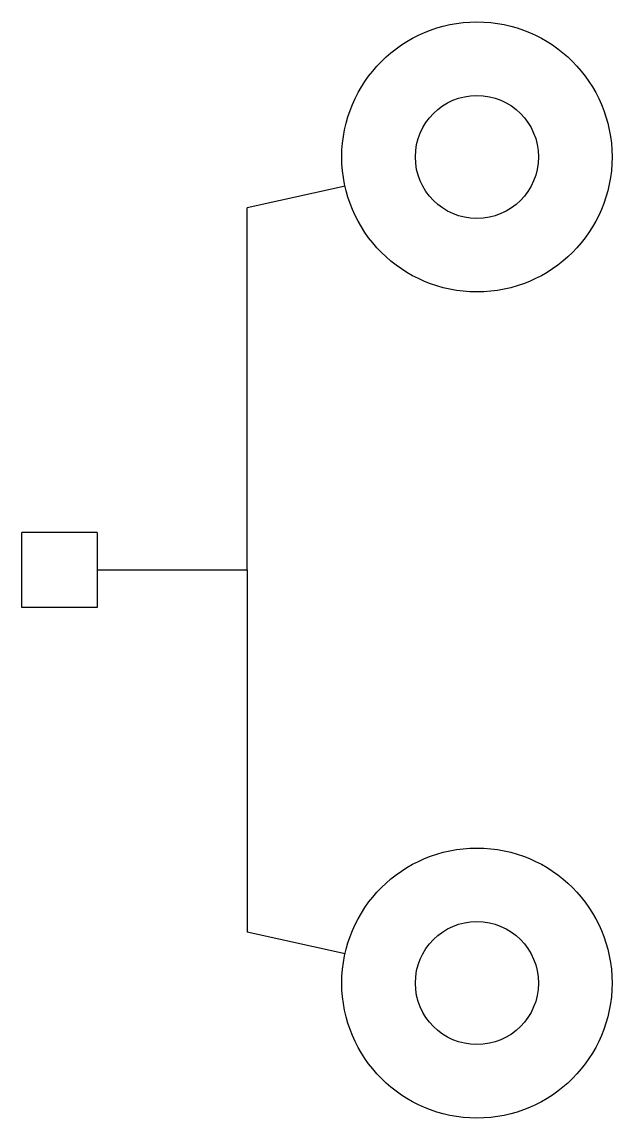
# Model space of a CAD drawing. Header units: millimetres. Extents: x -2964.482 to -2964.089, y 3736.582 to 3737.312.
import ezdxf

# ---------------------------------------------------------------- set-up
doc = ezdxf.new("R2010")
doc.units = ezdxf.units.MM
doc.header["$LTSCALE"] = 10
doc.layers.add('ELE_LUMINÁRIAS', color=4, linetype='Continuous')

msp = doc.modelspace()

# ---------------------------------------------------------------- linework, layer by layer
at = {"layer": 'ELE_LUMINÁRIAS', "color": 5}
for p, q in [((-2964.26661, 3737.20265), (-2964.33178, 3737.18816)), ((-2964.33178, 3736.94689), (-2964.33178, 3737.18816)), ((-2964.43178, 3736.94689), (-2964.33178, 3736.94689)), ((-2964.33178, 3736.94689), (-2964.33178, 3736.70561)), ((-2964.26661, 3736.69113), (-2964.33178, 3736.70561))]:
    msp.add_line(p, q, dxfattribs=at)
at = {"layer": 'ELE_LUMINÁRIAS', "color": 3}
for p, q in [((-2964.48178, 3736.92189), (-2964.48178, 3736.97189)), ((-2964.43178, 3736.97189), (-2964.48178, 3736.97189)), ((-2964.43178, 3736.97189), (-2964.43178, 3736.92189)), ((-2964.43178, 3736.92189), (-2964.48178, 3736.92189))]:
    msp.add_line(p, q, dxfattribs=at)
at = {"layer": 'ELE_LUMINÁRIAS', "color": 2}
for centre in [(-2964.17876, 3737.22217), (-2964.17876, 3736.67161)]:
    msp.add_circle(centre, 0.08999, dxfattribs=at)
at = {"layer": 'ELE_LUMINÁRIAS', "color": 3}
for centre in [(-2964.17876, 3737.22217), (-2964.17876, 3736.67161)]:
    msp.add_circle(centre, 0.04099, dxfattribs=at)

doc.saveas('drawing.dxf')
